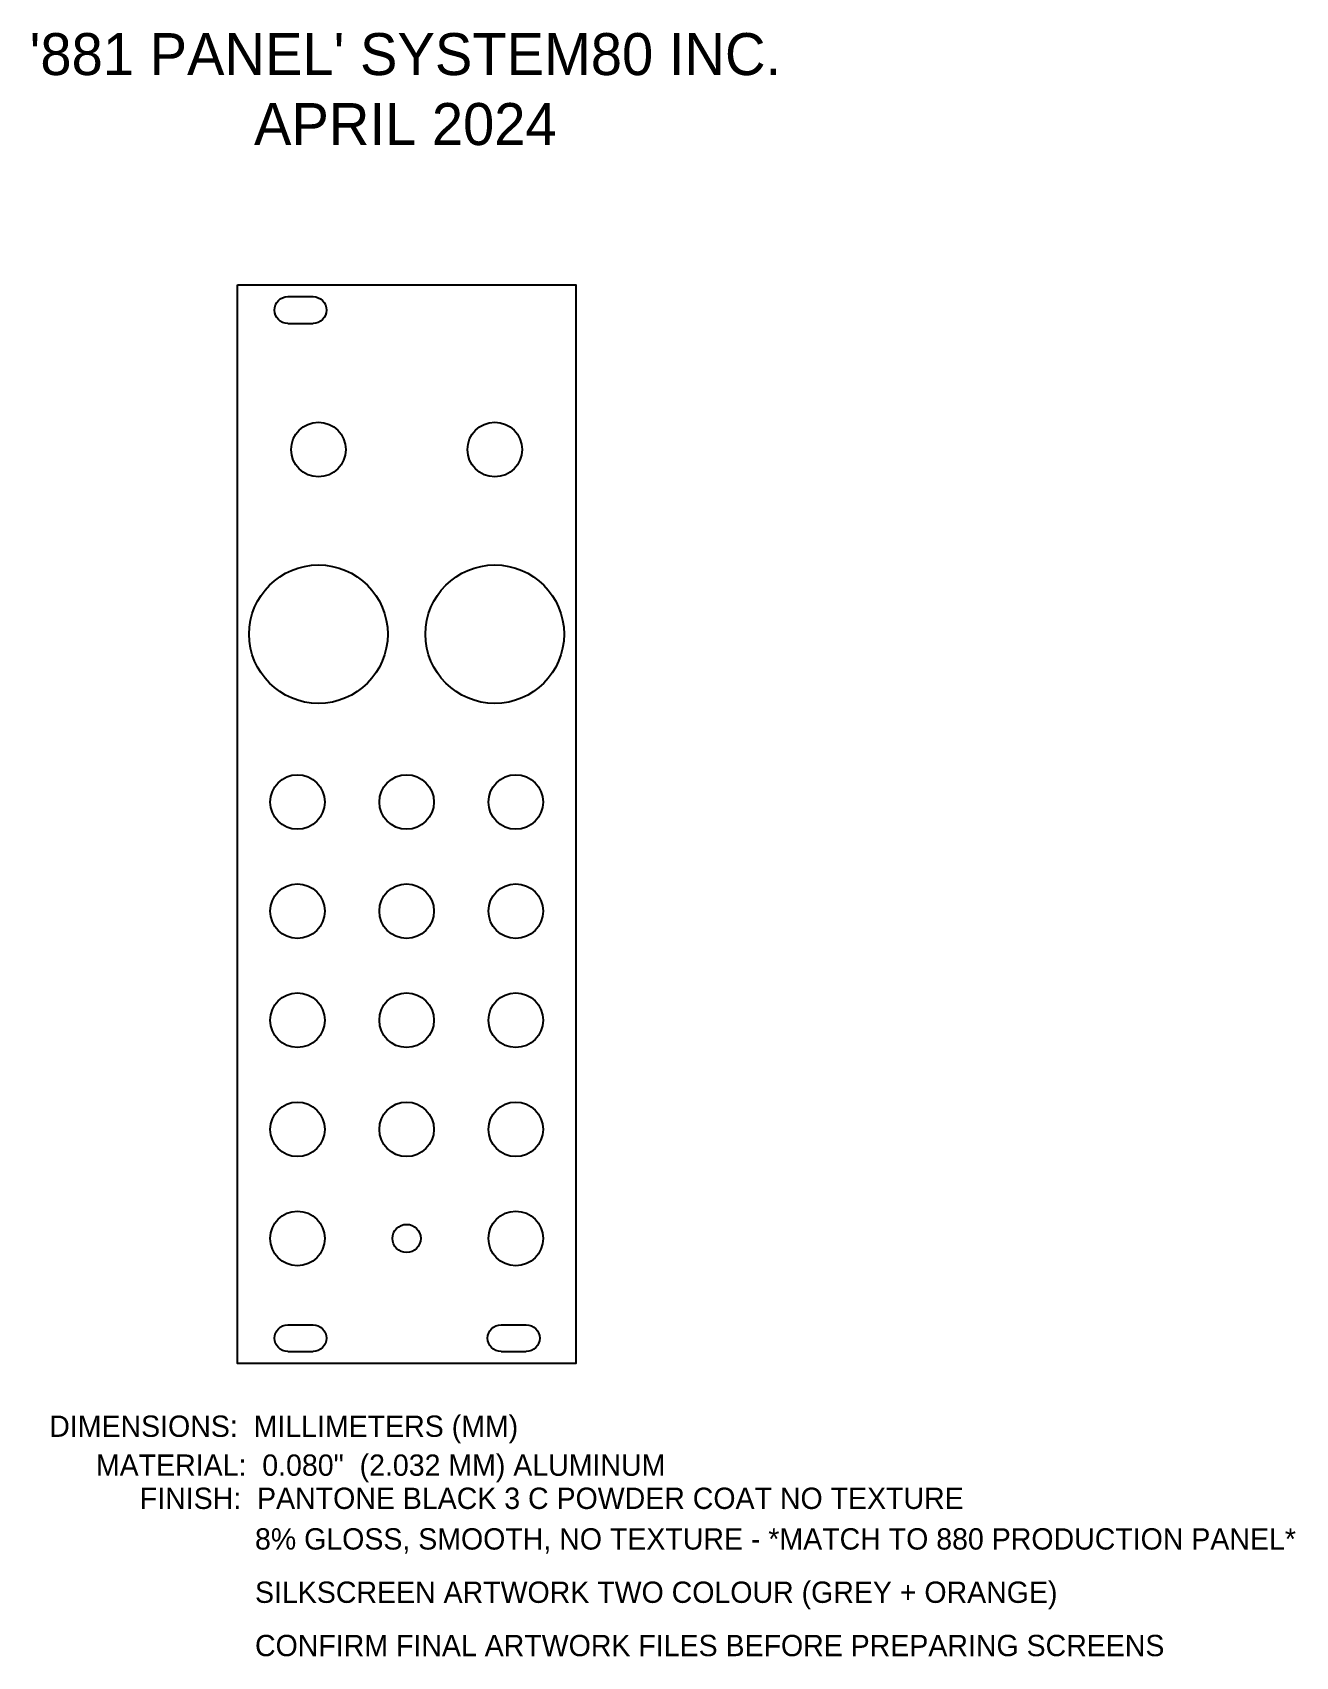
# Model space of a CAD drawing. Header units: millimetres. Extents: x -24 to 126, y -163 to 30.
import ezdxf
from ezdxf.enums import TextEntityAlignment as Align

# ---------------------------------------------------------------- set-up
doc = ezdxf.new("R2010")
doc.units = ezdxf.units.MM
doc.layers.get('0').update_dxf_attribs({"color": 178, "lineweight": 25, "true_color": 0x000000})
doc.layers.add('dimension', color=178, linetype='Continuous', lineweight=25, true_color=0x000000)
doc.styles.add('textstyle11', font='')
doc.styles.add('textstyle12', font='')
doc.styles.add('textstyle13', font='')
doc.styles.add('textstyle14', font='')
doc.styles.add('textstyle15', font='')
doc.styles.get('textstyle11').set_extended_font_data('Comfortaa')
doc.styles.get('textstyle12').set_extended_font_data('Comfortaa')
doc.styles.get('textstyle13').set_extended_font_data('Comfortaa')
doc.styles.get('textstyle14').set_extended_font_data('Comfortaa')
doc.styles.get('textstyle15').set_extended_font_data('Comfortaa')

msp = doc.modelspace()

# ---------------------------------------------------------------- linework, layer by layer
at = {"color": 7}
for points in [[(0, 0), (40.3, 0), (40.3, -128.5), (0, -128.5)], [(10.6, -3), (10.6, -3)], [(10.6, -125.5), (10.6, -125.5)], [(36, -125.5), (36, -125.5)]]:
    msp.add_lwpolyline(points, close=True, dxfattribs=at)
at = {"color": 178, "true_color": 0x000000}
for points in [[(6, -1.4), (9, -1.4)], [(6, -4.6), (9, -4.6)]]:
    msp.add_lwpolyline(points, dxfattribs=at)
at = {"color": 7}
for points in [[(6, -123.9), (9, -123.9)], [(31.4, -123.9), (34.4, -123.9)], [(6, -127.1), (9, -127.1)], [(31.4, -127.1), (34.4, -127.1)]]:
    msp.add_lwpolyline(points, dxfattribs=at)
for centre, radius in [((9.65, -19.62), 3.25), ((30.65, -19.62), 3.25), ((9.65, -41.62), 8.25), ((30.65, -41.62), 8.25), ((7.15, -61.62), 3.25), ((20.15, -61.62), 3.25), ((33.15, -61.62), 3.25), ((7.15, -74.62), 3.25), ((20.15, -74.62), 3.25), ((33.15, -74.62), 3.25), ((7.15, -87.62), 3.25), ((20.15, -87.62), 3.25), ((33.15, -87.62), 3.25), ((7.15, -100.62), 3.25), ((20.15, -100.62), 3.25), ((33.15, -100.62), 3.25), ((7.15, -113.62), 3.25), ((20.15, -113.62), 1.68), ((33.15, -113.62), 3.25)]:
    msp.add_circle(centre, radius)
for points in [[(4.4, -3), (4.4, -2.12), (5.12, -1.4), (6, -1.4)], [(9, -1.4), (9.88, -1.4), (10.6, -2.12), (10.6, -3)], [(6, -4.6), (5.12, -4.6), (4.4, -3.88), (4.4, -3)], [(10.6, -3), (10.6, -3.88), (9.88, -4.6), (9, -4.6)], [(4.4, -125.5), (4.4, -124.62), (5.12, -123.9), (6, -123.9)], [(6, -127.1), (5.12, -127.1), (4.4, -126.38), (4.4, -125.5)], [(9, -123.9), (9.88, -123.9), (10.6, -124.62), (10.6, -125.5)], [(10.6, -125.5), (10.6, -126.38), (9.88, -127.1), (9, -127.1)], [(29.8, -125.5), (29.8, -124.62), (30.52, -123.9), (31.4, -123.9)], [(31.4, -127.1), (30.52, -127.1), (29.8, -126.38), (29.8, -125.5)], [(34.4, -123.9), (35.28, -123.9), (36, -124.62), (36, -125.5)], [(36, -125.5), (36, -126.38), (35.28, -127.1), (34.4, -127.1)]]:
    msp.add_open_spline(points, degree=3, dxfattribs=at)

# ---------------------------------------------------------------- texts
at = {"layer": 'dimension'}
for s, style, p in [('DIMENSIONS:  MILLIMETERS (MM)', 'textstyle12', (-22.42, -134.72)), ('MATERIAL:  0.080"  (2.032 MM) ALUMINUM', 'textstyle13', (-16.86, -139.36)), ('FINISH:  PANTONE BLACK 3 C POWDER COAT NO TEXTURE', 'textstyle14', (-11.63, -143.31))]:
    msp.add_text(s, height=2.54, dxfattribs=dict(at, style=style)).set_placement(p, align=Align.TOP_LEFT)
at = {"layer": 'dimension', "insert": (20, 30), "char_height": 5, "attachment_point": 2, "style": 'textstyle15'}
msp.add_mtext("'881 PANEL' SYSTEM80 INC.\\PAPRIL 2024", dxfattribs=at)
at = {"layer": 'dimension', "insert": (2.09, -148.15), "char_height": 2.54, "attachment_point": 1, "line_spacing_factor": 1.5, "style": 'textstyle11'}
msp.add_mtext('8% GLOSS, SMOOTH, NO TEXTURE - *MATCH TO 880 PRODUCTION PANEL*\\PSILKSCREEN ARTWORK TWO COLOUR (GREY + ORANGE)\\PCONFIRM FINAL ARTWORK FILES BEFORE PREPARING SCREENS\\P', dxfattribs=at)

doc.saveas('drawing.dxf')
